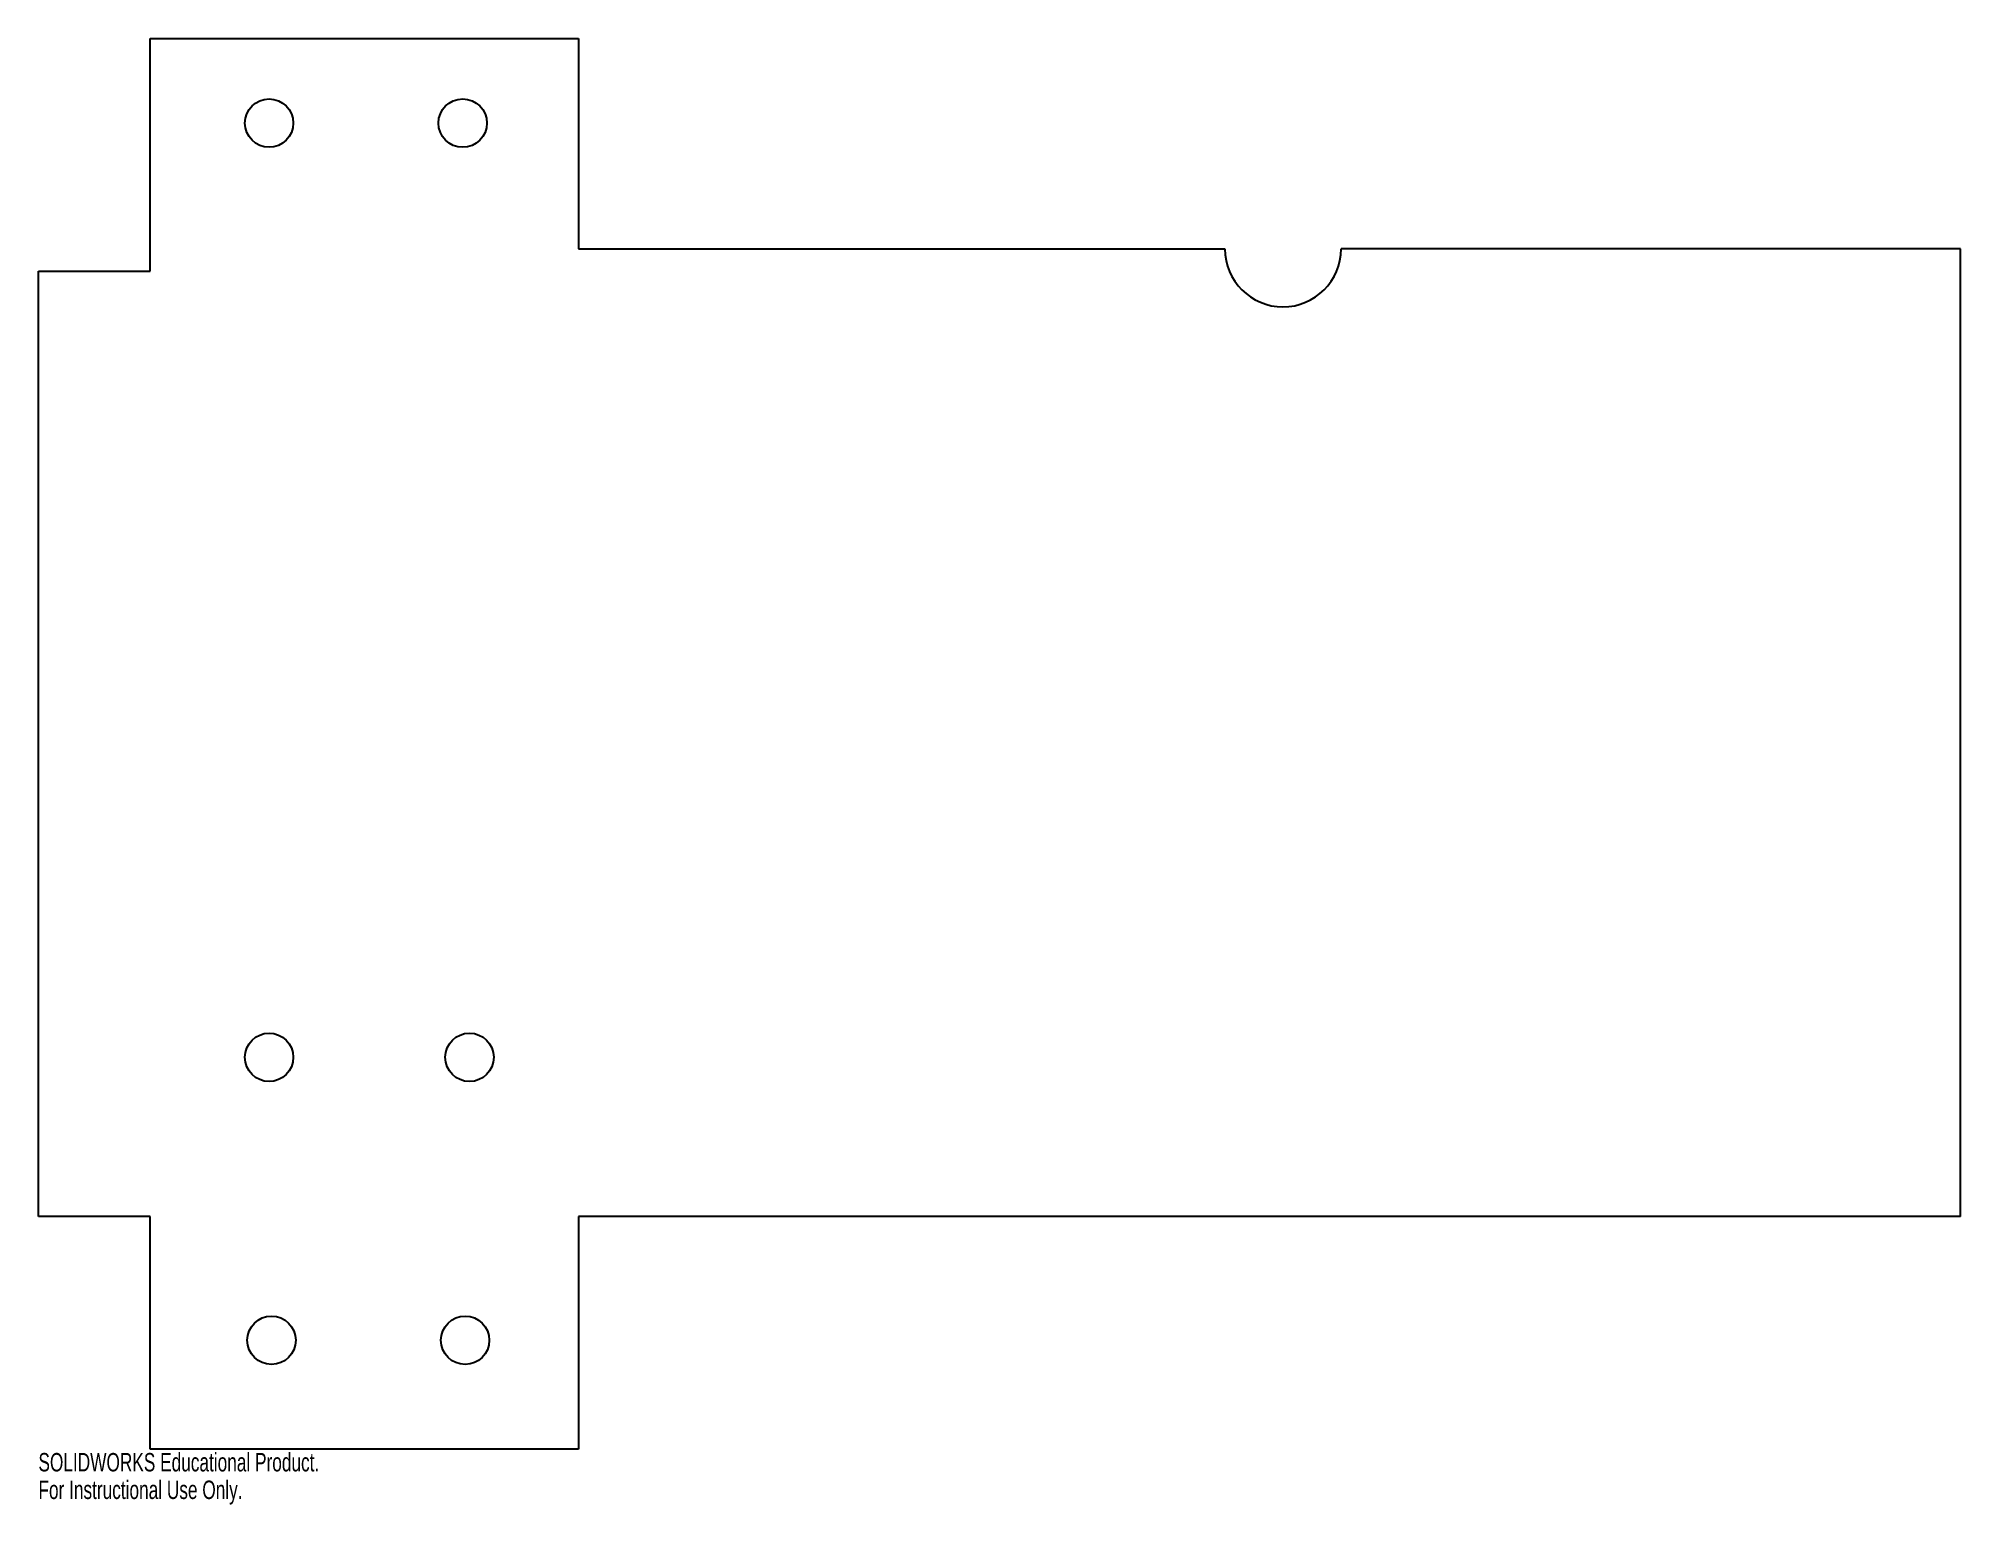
# Model space of a CAD drawing. Header units: inches. Extents: x -5.9 to 14, y -3 to 12.2.
import ezdxf

# ---------------------------------------------------------------- set-up
doc = ezdxf.new("R2010")
doc.units = ezdxf.units.IN
doc.header["$MEASUREMENT"] = 0
doc.styles.add('SLDTEXTSTYLE0', font='TXT', dxfattribs={"width": 0.7})

msp = doc.modelspace()

# ---------------------------------------------------------------- linework, layer by layer
at = {"color": 7, "linetype": 'Continuous', "lineweight": 25}
for p, q in [((-4.704, 12.174), (-0.279, 12.174)), ((-4.704, 9.77), (-4.704, 12.174)), ((-0.279, 12.174), (-0.279, 10)), ((-0.279, 10), (6.4, 10)), ((14, 10), (7.6, 10)), ((14, 0), (14, 10)), ((-5.857, 0), (-5.857, 9.77)), ((-5.857, 9.77), (-4.704, 9.77)), ((-4.704, 0), (-5.857, 0)), ((-4.704, -2.404), (-4.704, 0)), ((14, 0), (-0.279, 0)), ((-0.279, 0), (-0.279, -2.404)), ((-0.279, -2.404), (-4.704, -2.404))]:
    msp.add_line(p, q, dxfattribs=at)
for centre in [(-3.474, 11.299), (-1.474, 11.299), (-3.474, 1.645), (-1.404, 1.645), (-3.449, -1.279), (-1.449, -1.279)]:
    msp.add_circle(centre, 0.25, dxfattribs=at)
msp.add_arc((7, 10), 0.6, 180, 0, dxfattribs=at)

# ---------------------------------------------------------------- texts
at = {"color": 7, "linetype": 'Continuous', "char_height": 0.1903, "attachment_point": 1, "style": 'SLDTEXTSTYLE0'}
for s, insert in [('SOLIDWORKS Educational Product.', (-5.857, -2.444)), ('For Instructional Use Only.', (-5.857, -2.729))]:
    msp.add_mtext(s, dxfattribs=dict(at, insert=insert))

doc.saveas('drawing.dxf')
